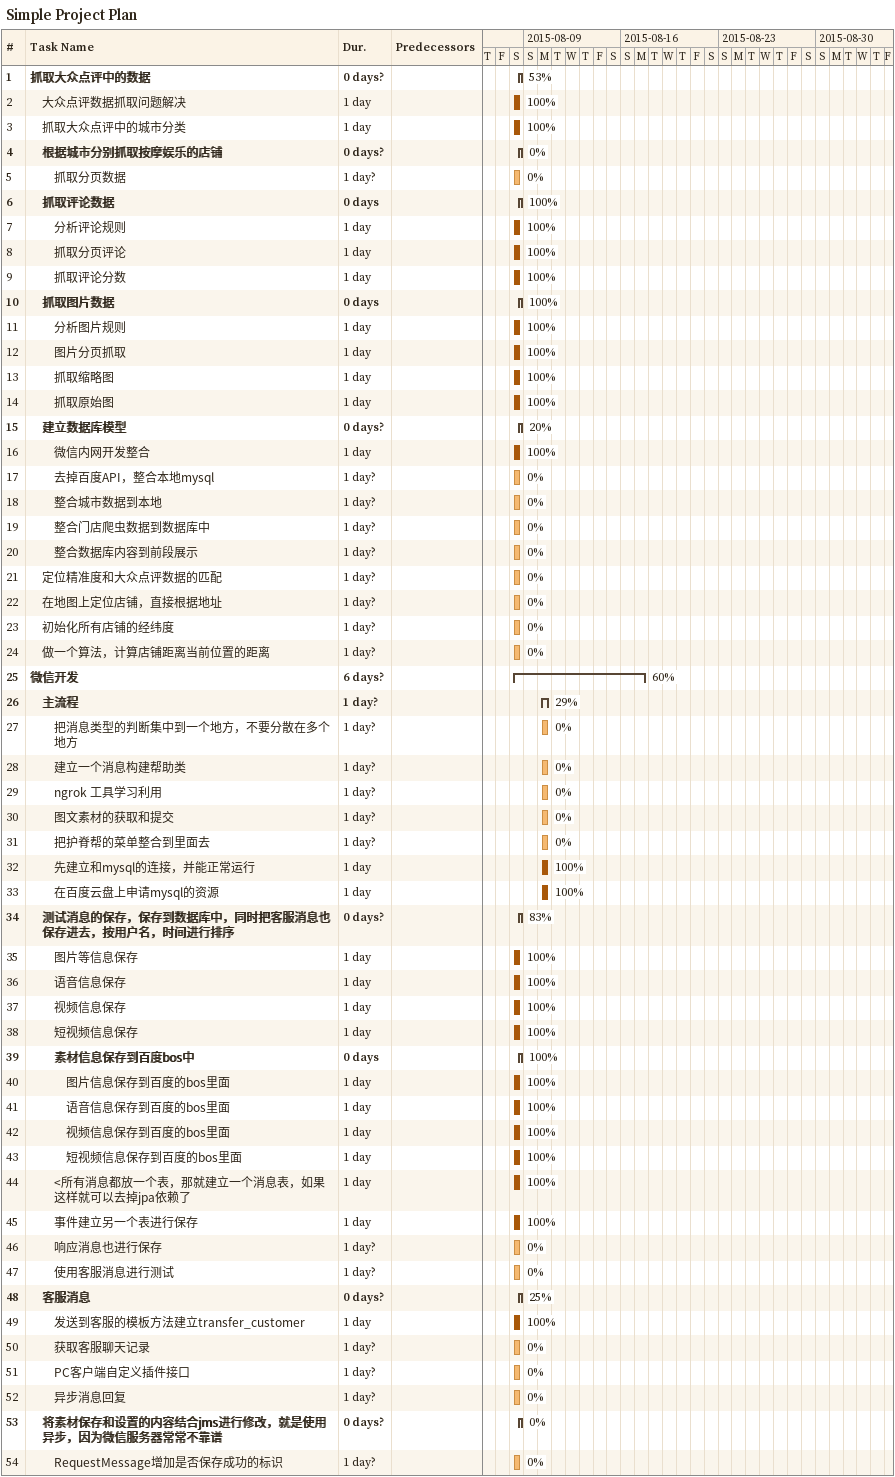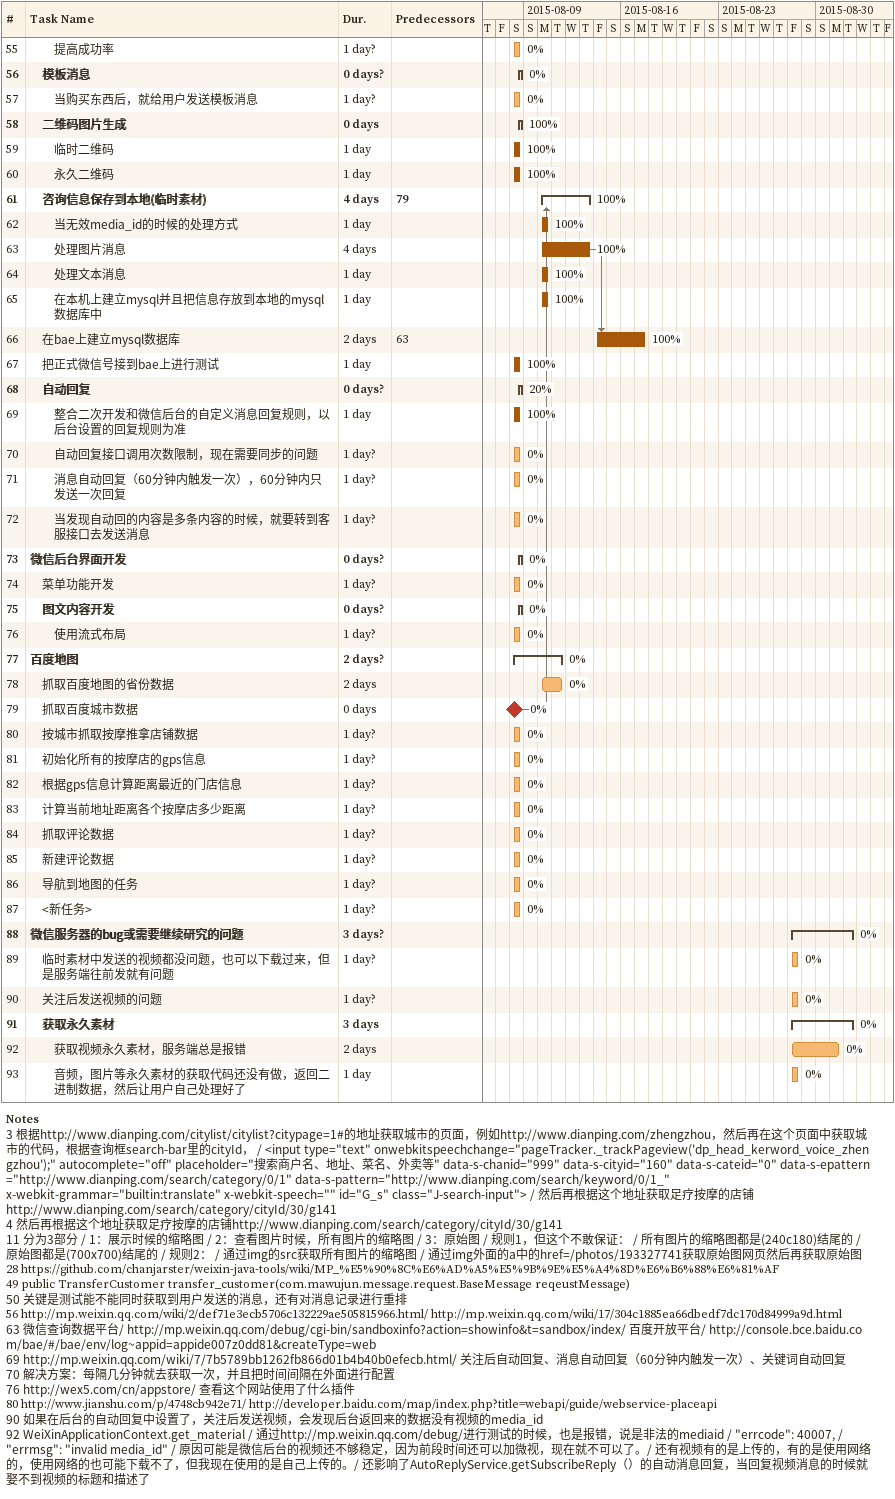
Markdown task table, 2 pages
Simple Project Plan

| ID | Level | Task | Duration | Start | Finish | Predecessors | % complete |
|---|---|---|---|---|---|---|---|
| 1 | 1 | **抓取大众点评中的数据** | 0d? | 2015-08-08 | 2015-08-08 |  | 53 |
| 2 | 2 | 大众点评数据抓取问题解决 | 1d | 2015-08-08 | 2015-08-08 |  | 100 |
| 3 | 2 | 抓取大众点评中的城市分类 | 1d | 2015-08-08 | 2015-08-08 |  | 100 |
| 4 | 2 | **根据城市分别抓取按摩娱乐的店铺** | 0d? | 2015-08-08 | 2015-08-08 |  | 0 |
| 5 | 3 | 抓取分页数据 | 1d? | 2015-08-08 | 2015-08-08 |  | 0 |
| 6 | 2 | **抓取评论数据** | 0d | 2015-08-08 | 2015-08-08 |  | 100 |
| 7 | 3 | 分析评论规则 | 1d | 2015-08-08 | 2015-08-08 |  | 100 |
| 8 | 3 | 抓取分页评论 | 1d | 2015-08-08 | 2015-08-08 |  | 100 |
| 9 | 3 | 抓取评论分数 | 1d | 2015-08-08 | 2015-08-08 |  | 100 |
| 10 | 2 | **抓取图片数据** | 0d | 2015-08-08 | 2015-08-08 |  | 100 |
| 11 | 3 | 分析图片规则 | 1d | 2015-08-08 | 2015-08-08 |  | 100 |
| 12 | 3 | 图片分页抓取 | 1d | 2015-08-08 | 2015-08-08 |  | 100 |
| 13 | 3 | 抓取缩略图 | 1d | 2015-08-08 | 2015-08-08 |  | 100 |
| 14 | 3 | 抓取原始图 | 1d | 2015-08-08 | 2015-08-08 |  | 100 |
| 15 | 2 | **建立数据库模型** | 0d? | 2015-08-08 | 2015-08-08 |  | 20 |
| 16 | 3 | 微信内网开发整合 | 1d | 2015-08-08 | 2015-08-08 |  | 100 |
| 17 | 3 | 去掉百度API，整合本地mysql | 1d? | 2015-08-08 | 2015-08-08 |  | 0 |
| 18 | 3 | 整合城市数据到本地 | 1d? | 2015-08-08 | 2015-08-08 |  | 0 |
| 19 | 3 | 整合门店爬虫数据到数据库中 | 1d? | 2015-08-08 | 2015-08-08 |  | 0 |
| 20 | 3 | 整合数据库内容到前段展示 | 1d? | 2015-08-08 | 2015-08-08 |  | 0 |
| 21 | 2 | 定位精准度和大众点评数据的匹配 | 1d? | 2015-08-08 | 2015-08-08 |  | 0 |
| 22 | 2 | 在地图上定位店铺，直接根据地址 | 1d? | 2015-08-08 | 2015-08-08 |  | 0 |
| 23 | 2 | 初始化所有店铺的经纬度 | 1d? | 2015-08-08 | 2015-08-08 |  | 0 |
| 24 | 2 | 做一个算法，计算店铺距离当前位置的距离 | 1d? | 2015-08-08 | 2015-08-08 |  | 0 |
| 25 | 1 | **微信开发** | 6d? | 2015-08-08 | 2015-08-17 |  | 60 |
| 26 | 2 | **主流程** | 1d? | 2015-08-10 | 2015-08-10 |  | 29 |
| 27 | 3 | 把消息类型的判断集中到一个地方，不要分散在多个地方 | 1d? | 2015-08-10 | 2015-08-10 |  | 0 |
| 28 | 3 | 建立一个消息构建帮助类 | 1d? | 2015-08-10 | 2015-08-10 |  | 0 |
| 29 | 3 | ngrok 工具学习利用 | 1d? | 2015-08-10 | 2015-08-10 |  | 0 |
| 30 | 3 | 图文素材的获取和提交 | 1d? | 2015-08-10 | 2015-08-10 |  | 0 |
| 31 | 3 | 把护脊帮的菜单整合到里面去 | 1d? | 2015-08-10 | 2015-08-10 |  | 0 |
| 32 | 3 | 先建立和mysql的连接，并能正常运行 | 1d | 2015-08-10 | 2015-08-10 |  | 100 |
| 33 | 3 | 在百度云盘上申请mysql的资源 | 1d | 2015-08-10 | 2015-08-10 |  | 100 |
| 34 | 2 | **测试消息的保存，保存到数据库中，同时把客服消息也保存进去，按用户名，时间进行排序** | 0d? | 2015-08-08 | 2015-08-08 |  | 83 |
| 35 | 3 | 图片等信息保存 | 1d | 2015-08-08 | 2015-08-08 |  | 100 |
| 36 | 3 | 语音信息保存 | 1d | 2015-08-08 | 2015-08-08 |  | 100 |
| 37 | 3 | 视频信息保存 | 1d | 2015-08-08 | 2015-08-08 |  | 100 |
| 38 | 3 | 短视频信息保存 | 1d | 2015-08-08 | 2015-08-08 |  | 100 |
| 39 | 3 | **素材信息保存到百度bos中** | 0d | 2015-08-08 | 2015-08-08 |  | 100 |
| 40 | 4 | 图片信息保存到百度的bos里面 | 1d | 2015-08-08 | 2015-08-08 |  | 100 |
| 41 | 4 | 语音信息保存到百度的bos里面 | 1d | 2015-08-08 | 2015-08-08 |  | 100 |
| 42 | 4 | 视频信息保存到百度的bos里面 | 1d | 2015-08-08 | 2015-08-08 |  | 100 |
| 43 | 4 | 短视频信息保存到百度的bos里面 | 1d | 2015-08-08 | 2015-08-08 |  | 100 |
| 44 | 3 | <所有消息都放一个表，那就建立一个消息表，如果这样就可以去掉jpa依赖了 | 1d | 2015-08-08 | 2015-08-08 |  | 100 |
| 45 | 3 | 事件建立另一个表进行保存 | 1d | 2015-08-08 | 2015-08-08 |  | 100 |
| 46 | 3 | 响应消息也进行保存 | 1d? | 2015-08-08 | 2015-08-08 |  | 0 |
| 47 | 3 | 使用客服消息进行测试 | 1d? | 2015-08-08 | 2015-08-08 |  | 0 |
| 48 | 2 | **客服消息** | 0d? | 2015-08-08 | 2015-08-08 |  | 25 |
| 49 | 3 | 发送到客服的模板方法建立transfer_customer | 1d | 2015-08-08 | 2015-08-08 |  | 100 |
| 50 | 3 | 获取客服聊天记录 | 1d? | 2015-08-08 | 2015-08-08 |  | 0 |
| 51 | 3 | PC客户端自定义插件接口 | 1d? | 2015-08-08 | 2015-08-08 |  | 0 |
| 52 | 3 | 异步消息回复 | 1d? | 2015-08-08 | 2015-08-08 |  | 0 |
| 53 | 2 | **将素材保存和设置的内容结合jms进行修改，就是使用异步，因为微信服务器常常不靠谱** | 0d? | 2015-08-08 | 2015-08-08 |  | 0 |
| 54 | 3 | RequestMessage增加是否保存成功的标识 | 1d? | 2015-08-08 | 2015-08-08 |  | 0 |
| 55 | 3 | 提高成功率 | 1d? | 2015-08-08 | 2015-08-08 |  | 0 |
| 56 | 2 | **模板消息** | 0d? | 2015-08-08 | 2015-08-08 |  | 0 |
| 57 | 3 | 当购买东西后，就给用户发送模板消息 | 1d? | 2015-08-08 | 2015-08-08 |  | 0 |
| 58 | 2 | **二维码图片生成** | 0d | 2015-08-08 | 2015-08-08 |  | 100 |
| 59 | 3 | 临时二维码 | 1d | 2015-08-08 | 2015-08-08 |  | 100 |
| 60 | 3 | 永久二维码 | 1d | 2015-08-08 | 2015-08-08 |  | 100 |
| 61 | 2 | **咨询信息保存到本地(临时素材)** | 4d | 2015-08-10 | 2015-08-13 | 79 | 100 |
| 62 | 3 | 当无效media_id的时候的处理方式 | 1d | 2015-08-10 | 2015-08-10 |  | 100 |
| 63 | 3 | 处理图片消息 | 4d | 2015-08-10 | 2015-08-13 |  | 100 |
| 64 | 3 | 处理文本消息 | 1d | 2015-08-10 | 2015-08-10 |  | 100 |
| 65 | 3 | 在本机上建立mysql并且把信息存放到本地的mysql数据库中 | 1d | 2015-08-10 | 2015-08-10 |  | 100 |
| 66 | 2 | 在bae上建立mysql数据库 | 2d | 2015-08-14 | 2015-08-17 | 63 | 100 |
| 67 | 2 | 把正式微信号接到bae上进行测试 | 1d | 2015-08-08 | 2015-08-08 |  | 100 |
| 68 | 2 | **自动回复** | 0d? | 2015-08-08 | 2015-08-08 |  | 20 |
| 69 | 3 | 整合二次开发和微信后台的自定义消息回复规则，以后台设置的回复规则为准 | 1d | 2015-08-08 | 2015-08-08 |  | 100 |
| 70 | 3 | 自动回复接口调用次数限制，现在需要同步的问题 | 1d? | 2015-08-08 | 2015-08-08 |  | 0 |
| 71 | 3 | 消息自动回复（60分钟内触发一次），60分钟内只发送一次回复 | 1d? | 2015-08-08 | 2015-08-08 |  | 0 |
| 72 | 3 | 当发现自动回的内容是多条内容的时候，就要转到客服接口去发送消息 | 1d? | 2015-08-08 | 2015-08-08 |  | 0 |
| 73 | 1 | **微信后台界面开发** | 0d? | 2015-08-08 | 2015-08-08 |  | 0 |
| 74 | 2 | 菜单功能开发 | 1d? | 2015-08-08 | 2015-08-08 |  | 0 |
| 75 | 2 | **图文内容开发** | 0d? | 2015-08-08 | 2015-08-08 |  | 0 |
| 76 | 3 | 使用流式布局 | 1d? | 2015-08-08 | 2015-08-08 |  | 0 |
| 77 | 1 | **百度地图** | 2d? | 2015-08-08 | 2015-08-11 |  | 0 |
| 78 | 2 | 抓取百度地图的省份数据 | 2d | 2015-08-10 | 2015-08-11 |  | 0 |
| 79 | 2 | 抓取百度城市数据 | 0d | 2015-08-08 | 2015-08-08 |  | 0 |
| 80 | 2 | 按城市抓取按摩推拿店铺数据 | 1d? | 2015-08-08 | 2015-08-08 |  | 0 |
| 81 | 2 | 初始化所有的按摩店的gps信息 | 1d? | 2015-08-08 | 2015-08-08 |  | 0 |
| 82 | 2 | 根据gps信息计算距离最近的门店信息 | 1d? | 2015-08-08 | 2015-08-08 |  | 0 |
| 83 | 2 | 计算当前地址距离各个按摩店多少距离 | 1d? | 2015-08-08 | 2015-08-08 |  | 0 |
| 84 | 2 | 抓取评论数据 | 1d? | 2015-08-08 | 2015-08-08 |  | 0 |
| 85 | 2 | 新建评论数据 | 1d? | 2015-08-08 | 2015-08-08 |  | 0 |
| 86 | 2 | 导航到地图的任务 | 1d? | 2015-08-08 | 2015-08-08 |  | 0 |
| 87 | 2 | <新任务> | 1d? | 2015-08-08 | 2015-08-08 |  | 0 |
| 88 | 1 | **微信服务器的bug或需要继续研究的问题** | 3d? | 2015-08-28 | 2015-09-01 |  | 0 |
| 89 | 2 | 临时素材中发送的视频都没问题，也可以下载过来，但是服务端往前发就有问题 | 1d? | 2015-08-28 | 2015-08-28 |  | 0 |
| 90 | 2 | 关注后发送视频的问题 | 1d? | 2015-08-28 | 2015-08-28 |  | 0 |
| 91 | 2 | **获取永久素材** | 3d | 2015-08-28 | 2015-09-01 |  | 0 |
| 92 | 3 | 获取视频永久素材，服务端总是报错 | 2d | 2015-08-28 | 2015-08-31 |  | 0 |
| 93 | 3 | 音频，图片等永久素材的获取代码还没有做，返回二进制数据，然后让用户自己处理好了 | 1d | 2015-08-28 | 2015-08-28 |  | 0 |

Notes
- 3: 根据http://www.dianping.com/citylist/citylist?citypage=1#的地址获取城市的页面，例如http://www.dianping.com/zhengzhou，然后再在这个页面中获取城市的代码，根据查询框search-bar里的cityId， / <input type="text" onwebkitspeechchange="pageTracker._trackPageview('dp_head_kerword_voice_zhengzhou');" autocomplete="off" placeholder="搜索商户名、地址、菜名、外卖等" data-s-chanid="999" data-s-cityid="160" data-s-cateid="0" data-s-epattern="http://www.dianping.com/search/category/0/1" data-s-pattern="http://www.dianping.com/search/keyword/0/1_" x-webkit-grammar="builtin:translate" x-webkit-speech="" id="G_s" class="J-search-input"> / 然后再根据这个地址获取足疗按摩的店铺http://www.dianping.com/search/category/cityId/30/g141
- 4: 然后再根据这个地址获取足疗按摩的店铺http://www.dianping.com/search/category/cityId/30/g141
- 11: 分为3部分 / 1：展示时候的缩略图 / 2：查看图片时候，所有图片的缩略图 / 3：原始图 / 规则1，但这个不敢保证： / 所有图片的缩略图 都是(240c180)结尾的 / 原始图都是(700x700)结尾的 / 规则2： / 通过img的src获取所有图片的缩略图 / 通过img外面的a中的href=/photos/193327741获取原始图网页然后再获取原始图
- 28: https://github.com/chanjarster/weixin-java-tools/wiki/MP_%E5%90%8C%E6%AD%A5%E5%9B%9E%E5%A4%8D%E6%B6%88%E6%81%AF
- 49: public TransferCustomer transfer_customer(com.mawujun.message.request.BaseMessage reqeustMessage)
- 50: 关键是测试能不能同时获取到用户发送的消息，还有对消息记录进行重排
- 56: http://mp.weixin.qq.com/wiki/2/def71e3ecb5706c132229ae505815966.html/ http://mp.weixin.qq.com/wiki/17/304c1885ea66dbedf7dc170d84999a9d.html
- 63: 微信查询数据平台 / http://mp.weixin.qq.com/debug/cgi-bin/sandboxinfo?action=showinfo&t=sandbox/index/ 百度开放平台 / http://console.bce.baidu.com/bae/#/bae/env/log~appid=appide007z0dd81&createType=web
- 69: http://mp.weixin.qq.com/wiki/7/7b5789bb1262fb866d01b4b40b0efecb.html/ 关注后自动回复、消息自动回复（60分钟内触发一次）、关键词自动回复
- 70: 解决方案：每隔几分钟就去获取一次，并且把时间间隔在外面进行配置
- 76: http://wex5.com/cn/appstore/ 查看这个网站 使用了什么插件
- 80: http://www.jianshu.com/p/4748cb942e71/ http://developer.baidu.com/map/index.php?title=webapi/guide/webservice-placeapi
- 90: 如果在后台的自动回复中设置了，关注后发送视频，会发现后台返回来的数据没有视频的media_id
- 92: WeiXinApplicationContext.get_material / 通过http://mp.weixin.qq.com/debug/进行测试的时候，也是报错，说是非法的mediaid / "errcode": 40007, / "errmsg": "invalid media_id" / 原因可能是微信后台的视频还不够稳定，因为前段时间还可以加微视，现在就不可以了。/ 还有视频有的是上传的，有的是使用网络的，使用网络的也可能下载不了，但我现在使用的是自己上传的。 / 还影响了AutoReplyService.getSubscribeReply（）的自动消息回复，当回复视频消息的时候就娶不到视频的标题和描述了
